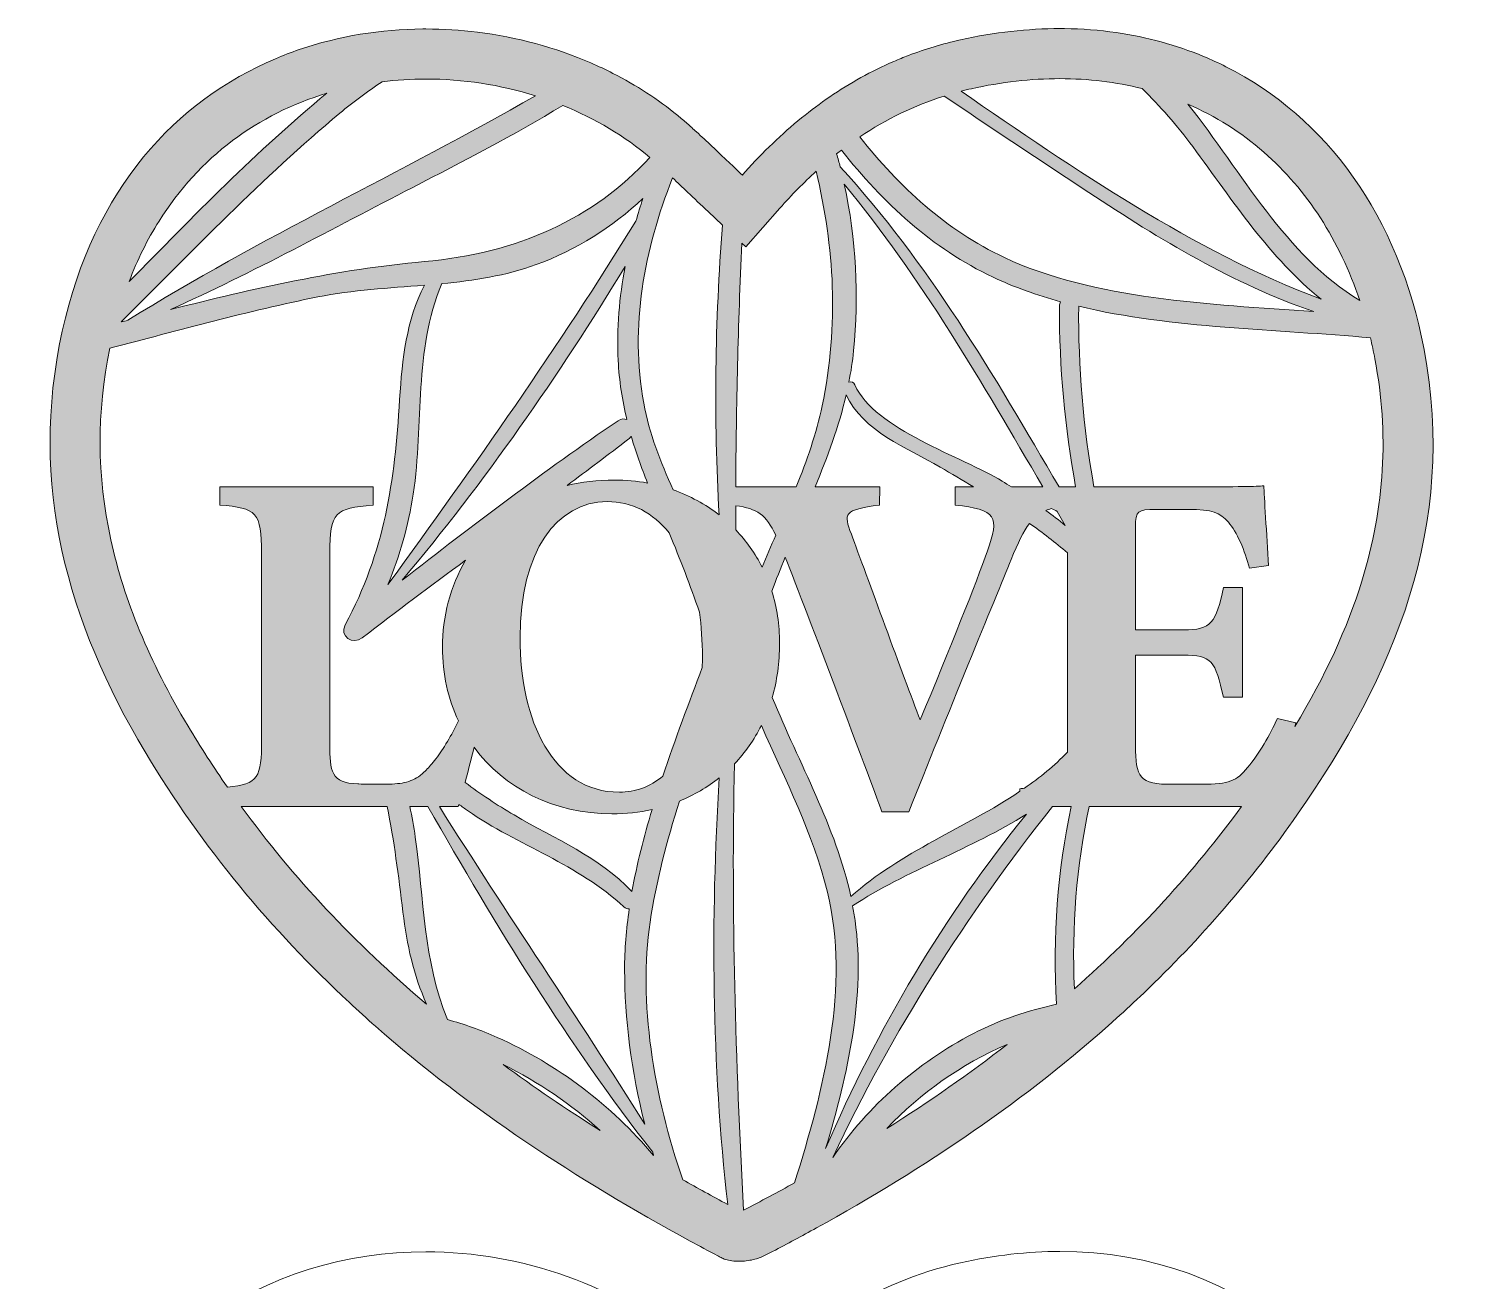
# Model space of a CAD drawing. Extents: x -491 to 5386, y -726 to 879.
# Drawn here: x 435 to 1352, y 46 to 850 of the extents above; entities that cross this region are included whole.
import ezdxf

# ---------------------------------------------------------------- set-up
doc = ezdxf.new("R2010")
doc.units = 0
doc.header["$MEASUREMENT"] = 0
doc.layers.add('Layer 1', color=7, linetype='Continuous', lineweight=0)

# ---------------------------------------------------------------- blocks, each defined once
blk = doc.blocks.new('Block_0')
at = {"layer": 'Layer 1', "true_color": 0xfeb86a, "transparency": 33554687}
h = blk.add_hatch(color=31, dxfattribs=at)
h.dxf.hatch_style = 2
edge = h.paths.add_edge_path()
edge.add_spline(control_points=[(1290.91, 495.06), (1281.65, 465.01), (1267.5, 434.22), (1247.99, 401.74), (1248.19, 402.65), (1248.34, 403.43), (1248.46, 404.06), (1248.46, 404.06), (1236.78, 406.9), (1236.78, 406.9), (1231.73, 396.17), (1225.42, 384.5), (1217.53, 375.34), (1210.59, 366.82), (1205.86, 364.62), (1188.19, 364.62), (1188.19, 364.62), (1165.78, 364.62), (1165.78, 364.62), (1146.22, 364.93), (1145.59, 371.56), (1145.59, 393.33), (1145.59, 393.33), (1145.59, 447.61), (1145.59, 447.61), (1145.59, 447.61), (1176.2, 447.61), (1176.2, 447.61), (1194.5, 447.61), (1197.02, 443.82), (1202.07, 420.47), (1202.07, 420.47), (1214.38, 420.47), (1214.38, 420.47), (1214.38, 420.47), (1214.38, 490.84), (1214.38, 490.84), (1214.38, 490.84), (1202.07, 490.84), (1202.07, 490.84), (1197.34, 468.43), (1194.18, 463.7), (1176.51, 463.7), (1176.51, 463.7), (1145.59, 463.7), (1145.59, 463.7), (1145.59, 463.7), (1145.59, 529.65), (1145.59, 529.65), (1145.59, 540.38), (1146.85, 541.01), (1158.84, 541.01), (1158.84, 541.01), (1179.35, 541.01), (1179.35, 541.01), (1195.44, 541.01), (1199.55, 539.12), (1205.23, 532.8), (1210.59, 527.12), (1215.96, 514.19), (1218.8, 503.46), (1218.8, 503.46), (1231.1, 505.04), (1231.1, 505.04), (1229.84, 524.6), (1228.26, 550.48), (1227.95, 556.16), (1223.53, 555.84), (1212.48, 555.52), (1179.35, 555.52), (1179.35, 555.52), (1118.97, 555.52), (1118.97, 555.52), (1111.99, 593.69), (1108.87, 632.41), (1109.14, 671.47), (1169.32, 657.1), (1236.87, 656.73), (1296.45, 651.18), (1297.5, 646.78), (1298.45, 642.32), (1299.31, 637.79), (1308.43, 589.66), (1305.68, 542.97), (1290.91, 495.06)], knot_values=[0, 0, 0, 0, 1, 1, 1, 2, 2, 2, 3, 3, 3, 4, 4, 4, 5, 5, 5, 6, 6, 6, 7, 7, 7, 8, 8, 8, 9, 9, 9, 10, 10, 10, 11, 11, 11, 12, 12, 12, 13, 13, 13, 14, 14, 14, 15, 15, 15, 16, 16, 16, 17, 17, 17, 18, 18, 18, 19, 19, 19, 20, 20, 20, 21, 21, 21, 22, 22, 22, 23, 23, 23, 24, 24, 24, 25, 25, 25, 26, 26, 26, 27, 27, 27, 28, 28, 28, 28], degree=3, periodic=0)
edge = h.paths.add_edge_path()
edge.add_spline(control_points=[(1106.4, 233.36), (1104.66, 272.91), (1107.65, 312.07), (1115.94, 350.42), (1115.94, 350.42), (1213.74, 350.42), (1213.74, 350.42), (1182.84, 308.23), (1147.44, 269.61), (1106.4, 233.36)], knot_values=[0, 0, 0, 0, 1, 1, 1, 2, 2, 2, 3, 3, 3, 3], degree=3, periodic=0)
edge = h.paths.add_edge_path()
edge.add_spline(control_points=[(985.93, 143.71), (1007.68, 166.39), (1033.56, 184.89), (1063.21, 197.66), (1039.1, 178.98), (1013.44, 161.07), (985.93, 143.71)], knot_values=[0, 0, 0, 0, 1, 1, 1, 2, 2, 2, 2], degree=3, periodic=0)
edge = h.paths.add_edge_path()
edge.add_spline(control_points=[(893.96, 91.27), (888.97, 187.38), (885.93, 282.02), (888.18, 377.74), (895, 384.89), (900.82, 393.14), (905.41, 402.38), (920.77, 367.2), (938.74, 333.06), (947.87, 295.32), (962.51, 234.8), (945.74, 169.4), (926.73, 108.79), (916.07, 102.9), (905.15, 97.07), (893.96, 91.27)], knot_values=[0, 0, 0, 0, 1, 1, 1, 2, 2, 2, 3, 3, 3, 4, 4, 4, 5, 5, 5, 5], degree=3, periodic=0)
edge = h.paths.add_edge_path()
edge.add_spline(control_points=[(854.95, 110.82), (836.32, 164.48), (826.35, 225.64), (833.95, 276.09), (837.88, 302.17), (844.74, 328.12), (852.89, 353.9), (862.17, 357.65), (870.75, 362.65), (878.43, 368.81), (872.74, 277.72), (873.58, 184.84), (883.82, 94.94), (873.98, 100.21), (864.36, 105.5), (854.95, 110.82)], knot_values=[0, 0, 0, 0, 1, 1, 1, 2, 2, 2, 3, 3, 3, 4, 4, 4, 5, 5, 5, 5], degree=3, periodic=0)
edge = h.paths.add_edge_path()
edge.add_spline(control_points=[(739.69, 184.69), (762.47, 173.49), (783.26, 159.21), (801.87, 142.45), (779.93, 156.28), (759.24, 170.33), (739.69, 184.69)], knot_values=[0, 0, 0, 0, 1, 1, 1, 2, 2, 2, 2], degree=3, periodic=0)
edge = h.paths.add_edge_path()
edge.add_spline(control_points=[(571.46, 350.42), (571.46, 350.42), (665.17, 350.42), (665.17, 350.42), (669.67, 328.43), (672.46, 306.05), (675.32, 282.6), (677.87, 261.69), (682.07, 242.09), (690.54, 223.46), (644.09, 262.85), (604.76, 304.74), (571.46, 350.42)], knot_values=[0, 0, 0, 0, 1, 1, 1, 2, 2, 2, 3, 3, 3, 4, 4, 4, 4], degree=3, periodic=0)
edge = h.paths.add_edge_path()
edge.add_spline(control_points=[(487.82, 521.64), (478.81, 562.9), (478.59, 603.15), (487.13, 644.55), (531.43, 655.98), (575.76, 668.49), (620.57, 677.44), (643.06, 681.93), (666.14, 683.08), (689.06, 684.95), (677.57, 662.05), (674.81, 638.21), (673.19, 611.53), (669.99, 558.99), (663.59, 514.11), (638.25, 466.96), (634.28, 459.58), (643.15, 453.9), (649.15, 458.55), (671.04, 475.5), (693.25, 492.03), (715.53, 508.45), (705.69, 491.59), (700.66, 472.16), (700.66, 452.65), (700.66, 435.47), (704.3, 419.47), (710.95, 405.35), (706.59, 396.18), (701.23, 387.14), (696.54, 381.01), (695.33, 379.44), (694.18, 378.06), (693.09, 376.92), (691.09, 374.67), (689.28, 372.74), (687.38, 371.13), (687.03, 370.84), (686.69, 370.56), (686.33, 370.29), (684.89, 369.19), (683.37, 368.25), (681.64, 367.49), (680, 366.75), (678.18, 366.16), (676.07, 365.72), (672.58, 364.97), (668.31, 364.62), (662.8, 364.62), (662.8, 364.62), (661.99, 364.62), (661.99, 364.62), (658.63, 364.62), (646.95, 364.65), (646.39, 364.93), (629.03, 365.25), (628.4, 373.14), (628.4, 390.49), (628.4, 390.49), (628.4, 512.93), (628.4, 512.93), (628.4, 539.43), (631.56, 541.64), (656.17, 543.85), (656.17, 543.85), (656.17, 555.52), (656.17, 555.52), (656.17, 555.52), (557.72, 555.52), (557.72, 555.52), (557.72, 555.52), (557.72, 543.85), (557.72, 543.85), (581.39, 541.96), (584.54, 539.43), (584.54, 512.93), (584.54, 512.93), (584.54, 392.7), (584.54, 392.7), (584.54, 369.16), (582.55, 364.78), (562.66, 362.77), (553.78, 375.53), (545.35, 388.6), (537.35, 401.98), (512.53, 443.49), (496.33, 482.63), (487.82, 521.64)], knot_values=[0, 0, 0, 0, 1, 1, 1, 2, 2, 2, 3, 3, 3, 4, 4, 4, 5, 5, 5, 6, 6, 6, 7, 7, 7, 8, 8, 8, 9, 9, 9, 10, 10, 10, 11, 11, 11, 12, 12, 12, 13, 13, 13, 14, 14, 14, 15, 15, 15, 16, 16, 16, 17, 17, 17, 18, 18, 18, 19, 19, 19, 20, 20, 20, 21, 21, 21, 22, 22, 22, 23, 23, 23, 24, 24, 24, 25, 25, 25, 26, 26, 26, 27, 27, 27, 28, 28, 28, 29, 29, 29, 29], degree=3, periodic=0)
edge = h.paths.add_edge_path()
edge.add_spline(control_points=[(518.73, 726.16), (531.47, 746.51), (547.35, 763.88), (565.91, 777.8), (584, 791.36), (604.41, 801.57), (626.48, 808.2), (581.53, 771.39), (540.54, 728.9), (499.51, 687.34), (504.85, 701.28), (511.27, 714.26), (518.73, 726.16)], knot_values=[0, 0, 0, 0, 1, 1, 1, 2, 2, 2, 3, 3, 3, 4, 4, 4, 4], degree=3, periodic=0)
edge = h.paths.add_edge_path()
edge.add_spline(control_points=[(690.05, 817.31), (713.68, 817.31), (737.8, 813.62), (760.39, 806.6), (673.93, 757.03), (583.66, 715.33), (498.66, 662.48), (497.27, 662.12), (495.88, 661.77), (494.49, 661.42), (540.22, 706.95), (585.28, 754.17), (634.74, 795.34), (643.63, 802.74), (652.69, 809.47), (661.94, 815.61), (671.12, 816.74), (680.51, 817.31), (690.05, 817.31)], knot_values=[0, 0, 0, 0, 1, 1, 1, 2, 2, 2, 3, 3, 3, 4, 4, 4, 5, 5, 5, 6, 6, 6, 6], degree=3, periodic=0)
edge = h.paths.add_edge_path()
edge.add_spline(control_points=[(833.92, 766.93), (797.73, 727.78), (748.85, 705.4), (688.87, 700.09), (633.25, 695.17), (579.73, 682.84), (526.02, 669.38), (578.91, 693.07), (630.31, 721.34), (681.58, 747.76), (713.85, 764.38), (746.54, 781.38), (777.92, 800.35), (798.78, 791.92), (817.94, 780.49), (833.92, 766.93)], knot_values=[0, 0, 0, 0, 1, 1, 1, 2, 2, 2, 3, 3, 3, 4, 4, 4, 5, 5, 5, 5], degree=3, periodic=0)
edge = h.paths.add_edge_path()
edge.add_spline(control_points=[(871.25, 732.24), (871.25, 732.24), (880.53, 723.55), (880.53, 723.55), (875.52, 661.96), (874.9, 599.17), (878.24, 537.59), (869.47, 544.42), (859.53, 549.84), (848.75, 553.63), (840.77, 571.54), (833.5, 589.7), (829.9, 609.22), (820.8, 658.54), (830.15, 707.79), (848.4, 753.84), (851.53, 750.9), (854.76, 747.84), (858.19, 744.58), (862.3, 740.68), (866.55, 736.65), (871.25, 732.24)], knot_values=[0, 0, 0, 0, 1, 1, 1, 2, 2, 2, 3, 3, 3, 4, 4, 4, 5, 5, 5, 6, 6, 6, 7, 7, 7, 7], degree=3, periodic=0)
edge = h.paths.add_edge_path()
edge.add_spline(control_points=[(895.38, 709.66), (895.38, 709.66), (917.28, 734.4), (917.28, 734.4), (924.9, 743.01), (932.68, 750.91), (940.64, 758.12), (952.12, 709.31), (955.46, 659.84), (944.49, 607.65), (940.71, 589.66), (934.67, 572.44), (927.84, 555.52), (927.84, 555.52), (889, 555.52), (889, 555.52), (889.21, 607.81), (890.59, 659.81), (892.85, 712.02), (892.85, 712.02), (895.38, 709.66), (895.38, 709.66)], knot_values=[0, 0, 0, 0, 1, 1, 1, 2, 2, 2, 3, 3, 3, 4, 4, 4, 5, 5, 5, 6, 6, 6, 7, 7, 7, 7], degree=3, periodic=0)
edge = h.paths.add_edge_path()
edge.add_spline(control_points=[(1104.88, 555.52), (1104.88, 555.52), (1096.53, 555.52), (1096.53, 555.52), (1054.64, 627.22), (1012.31, 699.9), (956.03, 760.9), (955.31, 763.7), (954.56, 766.49), (953.77, 769.27), (954.8, 770.08), (955.83, 770.89), (956.86, 771.68), (983.4, 737.92), (1015.19, 708.48), (1054.16, 690.14), (1067.9, 683.67), (1082.45, 678.55), (1097.54, 674.4), (1097.1, 673.59), (1096.8, 672.66), (1096.79, 671.52), (1096.64, 632.09), (1100.26, 593.66), (1107.19, 555.52), (1107.19, 555.52), (1104.88, 555.52), (1104.88, 555.52)], knot_values=[0, 0, 0, 0, 1, 1, 1, 2, 2, 2, 3, 3, 3, 4, 4, 4, 5, 5, 5, 6, 6, 6, 7, 7, 7, 8, 8, 8, 9, 9, 9, 9], degree=3, periodic=0)
edge = h.paths.add_edge_path()
edge.add_spline(control_points=[(959.93, 614.7), (970.18, 591.41), (999.32, 580.39), (1020.23, 568.22), (1027.43, 564.03), (1034.58, 559.82), (1041.66, 555.52), (1041.66, 555.52), (1029.78, 555.52), (1029.78, 555.52), (1029.78, 555.52), (1029.78, 543.85), (1029.78, 543.85), (1056.29, 541.01), (1058.5, 536.28), (1050.61, 514.5), (1043.35, 493.99), (1026.31, 451.08), (1007.38, 405.95), (996.65, 433.72), (972.98, 498.73), (963.2, 525.23), (958.15, 538.48), (958.15, 540.69), (981.19, 543.85), (981.19, 543.85), (981.5, 555.52), (981.5, 555.52), (981.5, 555.52), (939.9, 555.52), (939.9, 555.52), (947.9, 574.84), (955.2, 594.42), (959.93, 614.7)], knot_values=[0, 0, 0, 0, 1, 1, 1, 2, 2, 2, 3, 3, 3, 4, 4, 4, 5, 5, 5, 6, 6, 6, 7, 7, 7, 8, 8, 8, 9, 9, 9, 10, 10, 10, 11, 11, 11, 11], degree=3, periodic=0)
edge = h.paths.add_edge_path()
edge.add_spline(control_points=[(1076.8, 555.52), (1076.8, 555.52), (1065.93, 555.52), (1065.93, 555.52), (1064, 556.75), (1062.06, 557.96), (1060.11, 559.16), (1034.5, 574.85), (977.79, 592.52), (965.53, 620.99), (964.79, 622.71), (963.15, 623.13), (961.61, 622.79), (962.91, 629.41), (964.02, 636.07), (964.67, 642.87), (968.03, 678.01), (966.32, 714.61), (958.66, 749.74), (1008.09, 690.03), (1047.06, 622.56), (1086.07, 555.52), (1086.07, 555.52), (1076.8, 555.52), (1076.8, 555.52)], knot_values=[0, 0, 0, 0, 1, 1, 1, 2, 2, 2, 3, 3, 3, 4, 4, 4, 5, 5, 5, 6, 6, 6, 7, 7, 7, 8, 8, 8, 8], degree=3, periodic=0)
edge = h.paths.add_edge_path()
edge.add_spline(control_points=[(1091.39, 541.58), (1092.86, 541.1), (1094.14, 540.52), (1095.24, 539.8), (1095.24, 539.8), (1100.49, 530.83), (1100.49, 530.83), (1096.43, 534.12), (1092.28, 537.31), (1088.07, 540.41), (1089.12, 540.86), (1090.22, 541.24), (1091.39, 541.58)], knot_values=[0, 0, 0, 0, 1, 1, 1, 2, 2, 2, 3, 3, 3, 4, 4, 4, 4], degree=3, periodic=0)
edge = h.paths.add_edge_path()
edge.add_spline(control_points=[(889, 527.87), (888.98, 533.07), (888.97, 538.25), (888.97, 543.44), (902.9, 541.68), (908.34, 537.56), (914.68, 524.53), (911.71, 517.67), (908.76, 510.81), (905.92, 503.92), (901.44, 512.83), (895.73, 520.86), (889, 527.87)], knot_values=[0, 0, 0, 0, 1, 1, 1, 2, 2, 2, 3, 3, 3, 4, 4, 4, 4], degree=3, periodic=0)
edge = h.paths.add_edge_path()
edge.add_spline(control_points=[(842.12, 369.82), (834.06, 362.99), (824.55, 359.57), (814.26, 359.57), (771.66, 359.57), (750.52, 405.32), (750.52, 458.65), (750.52, 514.5), (774.19, 546.06), (806.37, 546.06), (822.28, 546.06), (835.93, 539.03), (846.27, 525.94), (853.39, 509.03), (859.79, 492.15), (865.65, 475.05), (866.93, 466.2), (867.59, 456.61), (867.59, 446.34), (867.59, 444.07), (867.55, 441.84), (867.48, 439.66), (858.97, 416.83), (850.03, 393.46), (842.12, 369.82)], knot_values=[0, 0, 0, 0, 1, 1, 1, 2, 2, 2, 3, 3, 3, 4, 4, 4, 5, 5, 5, 6, 6, 6, 7, 7, 7, 8, 8, 8, 8], degree=3, periodic=0)
edge = h.paths.add_edge_path()
edge.add_spline(control_points=[(820.25, 586.27), (820.95, 586.8), (821.43, 587.44), (821.86, 588.09), (824.78, 577.92), (828.34, 567.93), (832.38, 558), (825.5, 559.28), (818.39, 559.94), (811.11, 559.94), (800.18, 559.94), (790.02, 558.71), (780.65, 556.43), (793.92, 566.28), (807.14, 576.21), (820.25, 586.27)], knot_values=[0, 0, 0, 0, 1, 1, 1, 2, 2, 2, 3, 3, 3, 4, 4, 4, 5, 5, 5, 5], degree=3, periodic=0)
edge = h.paths.add_edge_path()
edge.add_spline(control_points=[(665.67, 492.8), (673.21, 511.36), (678.88, 530.51), (681.94, 550.89), (688.85, 596.95), (682.16, 642.41), (700.22, 685.99), (720.85, 687.98), (741.28, 691.02), (760.92, 698.24), (786.51, 707.64), (809.81, 722.23), (829.36, 740.61), (827.74, 735.8), (826.25, 730.94), (824.84, 726.07), (775.35, 645.64), (721.19, 569.06), (665.67, 492.8)], knot_values=[0, 0, 0, 0, 1, 1, 1, 2, 2, 2, 3, 3, 3, 4, 4, 4, 5, 5, 5, 6, 6, 6, 6], degree=3, periodic=0)
edge = h.paths.add_edge_path()
edge.add_spline(control_points=[(817.95, 697.05), (814.24, 677.29), (812.52, 657.16), (813.51, 636.75), (814.15, 623.66), (816.13, 611.04), (819.09, 598.68), (817.45, 599.4), (815.5, 599.4), (813.4, 597.98), (765.89, 565.83), (720.25, 530.76), (674.78, 495.67), (727.94, 558.58), (775.14, 626.68), (817.95, 697.05)], knot_values=[0, 0, 0, 0, 1, 1, 1, 2, 2, 2, 3, 3, 3, 4, 4, 4, 5, 5, 5, 5], degree=3, periodic=0)
edge = h.paths.add_edge_path()
edge.add_spline(control_points=[(822.37, 295.76), (800.97, 318.29), (773.26, 329.36), (746.65, 344.93), (735.68, 351.35), (725.21, 358.34), (715.22, 365.87), (717.11, 372.83), (719.21, 380.95), (721.03, 388.4), (740.28, 362.14), (771.8, 345.68), (809.53, 345.68), (818.41, 345.68), (827.04, 346.62), (835.28, 348.44), (829.99, 330.94), (825.49, 313.34), (822.37, 295.76)], knot_values=[0, 0, 0, 0, 1, 1, 1, 2, 2, 2, 3, 3, 3, 4, 4, 4, 5, 5, 5, 6, 6, 6, 6], degree=3, periodic=0)
edge = h.paths.add_edge_path()
edge.add_spline(control_points=[(698.69, 350.42), (698.69, 350.42), (710.76, 350.42), (710.76, 350.42), (710.89, 350.81), (711.04, 351.26), (711.19, 351.76), (713.06, 350.38), (714.95, 349.04), (716.86, 347.71), (749.38, 325.16), (787.93, 313.29), (817.08, 286.04), (818.2, 285), (819.41, 284.61), (820.58, 284.59), (818.71, 271.57), (817.59, 258.56), (817.61, 245.63), (817.65, 215.04), (821.89, 180.18), (830.57, 146.52), (787.53, 215.05), (741.73, 281.84), (698.69, 350.42)], knot_values=[0, 0, 0, 0, 1, 1, 1, 2, 2, 2, 3, 3, 3, 4, 4, 4, 5, 5, 5, 6, 6, 6, 7, 7, 7, 8, 8, 8, 8], degree=3, periodic=0)
edge = h.paths.add_edge_path()
edge.add_spline(control_points=[(735.88, 202.18), (725.32, 206.92), (714.64, 210.61), (703.86, 213.63), (688.4, 251.5), (688.78, 290.8), (683.23, 330.79), (682.3, 337.42), (681.14, 343.96), (679.75, 350.42), (679.75, 350.42), (691.35, 350.42), (691.35, 350.42), (735.05, 273.94), (781.38, 197.58), (835.65, 128.55), (835.87, 127.86), (836.05, 127.15), (836.27, 126.46), (809.07, 158.62), (774.85, 184.68), (735.88, 202.18)], knot_values=[0, 0, 0, 0, 1, 1, 1, 2, 2, 2, 3, 3, 3, 4, 4, 4, 5, 5, 5, 6, 6, 6, 7, 7, 7, 7], degree=3, periodic=0)
edge = h.paths.add_edge_path()
edge.add_spline(control_points=[(1102.04, 392.7), (1102.04, 389.98), (1102.02, 387.52), (1101.95, 385.3), (1093.56, 376.51), (1084.21, 368.93), (1074.29, 362.07), (1073.37, 361.97), (1072.41, 361.88), (1071.43, 361.78), (1071.43, 361.78), (1071.43, 360.12), (1071.43, 360.12), (1036.43, 336.61), (994.96, 321.23), (962.85, 292.59), (953.18, 337.52), (929.68, 377.88), (912.39, 420.4), (915.47, 431.06), (917.13, 442.69), (917.13, 455.18), (917.13, 467.09), (915.38, 478.28), (912.14, 488.58), (914.83, 495.91), (917.73, 503.19), (920.75, 510.47), (935.03, 474.2), (974.16, 370.92), (982.76, 346.94), (982.76, 346.94), (1000.12, 346.94), (1000.12, 346.94), (1023.47, 406.27), (1055.97, 484.53), (1065.75, 508.82), (1070.13, 519.77), (1073.75, 527.1), (1077.6, 532.1), (1085.99, 526.13), (1094.16, 519.87), (1102.04, 513.18), (1102.04, 513.18), (1102.04, 392.7), (1102.04, 392.7)], knot_values=[0, 0, 0, 0, 1, 1, 1, 2, 2, 2, 3, 3, 3, 4, 4, 4, 5, 5, 5, 6, 6, 6, 7, 7, 7, 8, 8, 8, 9, 9, 9, 10, 10, 10, 11, 11, 11, 12, 12, 12, 13, 13, 13, 14, 14, 14, 15, 15, 15, 15], degree=3, periodic=0)
edge = h.paths.add_edge_path()
edge.add_spline(control_points=[(965.61, 277.29), (965.18, 280.42), (964.59, 283.5), (964.02, 286.58), (998.33, 309.25), (1040.55, 323.31), (1075.68, 345.51), (1022.81, 280.6), (979.71, 207.56), (946.67, 130.84), (961.15, 178.96), (972.25, 228.87), (965.61, 277.29)], knot_values=[0, 0, 0, 0, 1, 1, 1, 2, 2, 2, 3, 3, 3, 4, 4, 4, 4], degree=3, periodic=0)
edge = h.paths.add_edge_path()
edge.add_spline(control_points=[(1095, 223.47), (1094.98, 223.45), (1094.96, 223.43), (1094.94, 223.42), (1076.93, 219.53), (1059.11, 213.8), (1041.6, 204.67), (1005.28, 185.72), (974.1, 158.37), (951.25, 125.15), (989.64, 206.5), (1036.82, 280.29), (1092.31, 350.42), (1092.31, 350.42), (1104.35, 350.42), (1104.35, 350.42), (1095.63, 308.87), (1092.31, 266.96), (1095, 223.47)], knot_values=[0, 0, 0, 0, 1, 1, 1, 2, 2, 2, 3, 3, 3, 4, 4, 4, 5, 5, 5, 6, 6, 6, 6], degree=3, periodic=0)
edge = h.paths.add_edge_path()
edge.add_spline(control_points=[(1022.79, 806.4), (1053.59, 785.5), (1084.64, 764.96), (1115.67, 744.47), (1161.34, 714.32), (1208.32, 685.73), (1260.1, 668.09), (1192.69, 672.7), (1119.11, 675.89), (1061.5, 702.7), (1023.9, 720.21), (994.09, 748.24), (968.6, 780.12), (985.76, 791.68), (1003.77, 800.41), (1022.79, 806.4)], knot_values=[0, 0, 0, 0, 1, 1, 1, 2, 2, 2, 3, 3, 3, 4, 4, 4, 5, 5, 5, 5], degree=3, periodic=0)
edge = h.paths.add_edge_path()
edge.add_spline(control_points=[(1040.26, 811.09), (1059.56, 815.38), (1078.66, 817.56), (1097.03, 817.56), (1115.39, 817.56), (1133.07, 815.4), (1149.84, 811.15), (1161.41, 799.93), (1172.26, 787.51), (1182.36, 773.92), (1208.5, 738.72), (1231.88, 702.31), (1264.87, 675.92), (1181.74, 707.35), (1107.52, 758.91), (1033.6, 809.49), (1035.81, 810.06), (1038.03, 810.59), (1040.26, 811.09)], knot_values=[0, 0, 0, 0, 1, 1, 1, 2, 2, 2, 3, 3, 3, 4, 4, 4, 5, 5, 5, 6, 6, 6, 6], degree=3, periodic=0)
edge = h.paths.add_edge_path()
edge.add_spline(control_points=[(1228.07, 770.37), (1255.71, 746.21), (1276.63, 713.72), (1289.61, 675.11), (1241.67, 704.32), (1214.53, 756.82), (1179.33, 801.14), (1197.06, 793.46), (1213.42, 783.16), (1228.07, 770.37)], knot_values=[0, 0, 0, 0, 1, 1, 1, 2, 2, 2, 3, 3, 3, 3], degree=3, periodic=0)
edge = h.paths.add_edge_path()
edge.add_spline(control_points=[(1330.88, 643.77), (1314.67, 729.33), (1268.18, 792.75), (1203.66, 825.24), (1198.97, 827.6), (1194.19, 829.8), (1189.32, 831.83), (1171.74, 839.16), (1152.99, 844.32), (1133.28, 847.15), (1122.46, 848.7), (1111.35, 849.56), (1099.98, 849.69), (1099, 849.69), (1098.02, 849.7), (1097.03, 849.7), (1076.51, 849.7), (1055.2, 847.34), (1033.28, 842.47), (1021.73, 839.9), (1010.59, 836.54), (999.86, 832.43), (996.68, 831.22), (993.53, 829.93), (990.42, 828.58), (976.02, 822.36), (962.36, 814.75), (949.37, 805.89), (943.19, 801.68), (937.15, 797.18), (931.27, 792.4), (918.55, 782.09), (906.5, 770.5), (895.05, 757.76), (894.44, 757.08), (893.83, 756.4), (893.22, 755.71), (890.15, 758.58), (887.25, 761.32), (884.47, 763.94), (876.95, 771.08), (870.31, 777.44), (863.73, 783.45), (861.76, 785.24), (859.79, 787.01), (857.81, 788.76), (855.82, 790.52), (853.79, 792.24), (851.73, 793.92), (839.05, 804.31), (825.07, 813.35), (810.16, 820.95), (805.51, 823.33), (800.77, 825.56), (795.95, 827.64), (773.08, 837.56), (748.41, 844.25), (723.15, 847.39), (712.2, 848.76), (701.13, 849.45), (690.05, 849.45), (689.4, 849.45), (688.74, 849.45), (688.09, 849.44), (661.25, 849.24), (634.35, 844.96), (608.77, 836.21), (603.61, 834.45), (598.5, 832.5), (593.46, 830.37), (529.96, 803.51), (476.8, 747.31), (456.6, 655.46), (434.97, 557.08), (460.02, 468.7), (509.77, 385.49), (546.52, 324.01), (590.9, 271.04), (640.95, 224.51), (646.48, 219.35), (652.08, 214.29), (657.75, 209.31), (718.49, 155.82), (786.9, 111.02), (859.74, 71.42), (865.59, 68.23), (871.47, 65.08), (877.38, 61.97), (878.09, 61.59), (878.81, 61.21), (879.53, 60.83), (880.4, 60.37), (881.36, 59.99), (882.38, 59.67), (884.98, 58.85), (887.99, 58.47), (891.1, 58.47), (894.16, 58.47), (897.32, 58.84), (900.26, 59.53), (902.9, 60.14), (905.38, 61), (907.45, 62.07), (909.18, 62.96), (910.91, 63.86), (912.63, 64.76), (922.08, 69.69), (931.46, 74.71), (940.76, 79.84), (1010.33, 118.17), (1075.41, 162.12), (1133.44, 214.44), (1139.34, 219.74), (1145.16, 225.14), (1150.9, 230.63), (1187.01, 265.12), (1220.14, 303.12), (1249.63, 345.35), (1311.85, 434.46), (1352.3, 530.75), (1330.88, 643.77)], knot_values=[0, 0, 0, 0, 1, 1, 1, 2, 2, 2, 3, 3, 3, 4, 4, 4, 5, 5, 5, 6, 6, 6, 7, 7, 7, 8, 8, 8, 9, 9, 9, 10, 10, 10, 11, 11, 11, 12, 12, 12, 13, 13, 13, 14, 14, 14, 15, 15, 15, 16, 16, 16, 17, 17, 17, 18, 18, 18, 19, 19, 19, 20, 20, 20, 21, 21, 21, 22, 22, 22, 23, 23, 23, 24, 24, 24, 25, 25, 25, 26, 26, 26, 27, 27, 27, 28, 28, 28, 29, 29, 29, 30, 30, 30, 31, 31, 31, 32, 32, 32, 33, 33, 33, 34, 34, 34, 35, 35, 35, 36, 36, 36, 37, 37, 37, 38, 38, 38, 39, 39, 39, 40, 40, 40, 40], degree=3, periodic=0)
at = {"layer": 'Layer 1'}
for points, knots in [([(1330.88, 643.77), (1314.67, 729.33), (1268.18, 792.75), (1203.66, 825.24), (1198.97, 827.6), (1194.19, 829.8), (1189.32, 831.83), (1171.74, 839.16), (1152.99, 844.32), (1133.28, 847.15), (1122.46, 848.7), (1111.35, 849.56), (1099.98, 849.69), (1099, 849.69), (1098.02, 849.7), (1097.03, 849.7), (1076.51, 849.7), (1055.2, 847.34), (1033.28, 842.47), (1021.73, 839.9), (1010.59, 836.54), (999.86, 832.43), (996.68, 831.22), (993.53, 829.93), (990.42, 828.58), (976.02, 822.36), (962.36, 814.75), (949.37, 805.89), (943.19, 801.68), (937.15, 797.18), (931.27, 792.4), (918.55, 782.09), (906.5, 770.5), (895.05, 757.76), (894.44, 757.08), (893.83, 756.4), (893.22, 755.71), (890.15, 758.58), (887.25, 761.32), (884.47, 763.94), (876.95, 771.08), (870.31, 777.44), (863.73, 783.45), (861.76, 785.24), (859.79, 787.01), (857.81, 788.76), (855.82, 790.52), (853.79, 792.24), (851.73, 793.92), (839.05, 804.31), (825.07, 813.35), (810.16, 820.95), (805.51, 823.33), (800.77, 825.56), (795.95, 827.64), (773.08, 837.56), (748.41, 844.25), (723.15, 847.39), (712.2, 848.76), (701.13, 849.45), (690.05, 849.45), (689.4, 849.45), (688.74, 849.45), (688.09, 849.44), (661.25, 849.24), (634.35, 844.96), (608.77, 836.21), (603.61, 834.45), (598.5, 832.5), (593.46, 830.37), (529.96, 803.51), (476.8, 747.31), (456.6, 655.46), (434.97, 557.08), (460.02, 468.7), (509.77, 385.49), (546.52, 324.01), (590.9, 271.04), (640.95, 224.51), (646.48, 219.35), (652.08, 214.29), (657.75, 209.31), (718.49, 155.82), (786.9, 111.02), (859.74, 71.42), (865.59, 68.23), (871.47, 65.08), (877.38, 61.97), (878.09, 61.59), (878.81, 61.21), (879.53, 60.83), (880.4, 60.37), (881.36, 59.99), (882.38, 59.67), (884.98, 58.85), (887.99, 58.47), (891.1, 58.47), (894.16, 58.47), (897.32, 58.84), (900.26, 59.53), (902.9, 60.14), (905.38, 61), (907.45, 62.07), (909.18, 62.96), (910.91, 63.86), (912.63, 64.76), (922.08, 69.69), (931.46, 74.71), (940.76, 79.84), (1010.33, 118.17), (1075.41, 162.12), (1133.44, 214.44), (1139.34, 219.74), (1145.16, 225.14), (1150.9, 230.63), (1187.01, 265.12), (1220.14, 303.12), (1249.63, 345.35), (1311.85, 434.46), (1352.3, 530.75), (1330.88, 643.77)], [0, 0, 0, 0, 1, 1, 1, 2, 2, 2, 3, 3, 3, 4, 4, 4, 5, 5, 5, 6, 6, 6, 7, 7, 7, 8, 8, 8, 9, 9, 9, 10, 10, 10, 11, 11, 11, 12, 12, 12, 13, 13, 13, 14, 14, 14, 15, 15, 15, 16, 16, 16, 17, 17, 17, 18, 18, 18, 19, 19, 19, 20, 20, 20, 21, 21, 21, 22, 22, 22, 23, 23, 23, 24, 24, 24, 25, 25, 25, 26, 26, 26, 27, 27, 27, 28, 28, 28, 29, 29, 29, 30, 30, 30, 31, 31, 31, 32, 32, 32, 33, 33, 33, 34, 34, 34, 35, 35, 35, 36, 36, 36, 37, 37, 37, 38, 38, 38, 39, 39, 39, 40, 40, 40, 40]), ([(690.05, 817.31), (713.68, 817.31), (737.8, 813.62), (760.39, 806.6), (673.93, 757.03), (583.66, 715.33), (498.66, 662.48), (497.27, 662.12), (495.88, 661.77), (494.49, 661.42), (540.22, 706.95), (585.28, 754.17), (634.74, 795.34), (643.63, 802.74), (652.69, 809.47), (661.94, 815.61), (671.12, 816.74), (680.51, 817.31), (690.05, 817.31)], [0, 0, 0, 0, 1, 1, 1, 2, 2, 2, 3, 3, 3, 4, 4, 4, 5, 5, 5, 6, 6, 6, 6]), ([(1040.26, 811.09), (1059.56, 815.38), (1078.66, 817.56), (1097.03, 817.56), (1115.39, 817.56), (1133.07, 815.4), (1149.84, 811.15), (1161.41, 799.93), (1172.26, 787.51), (1182.36, 773.92), (1208.5, 738.72), (1231.88, 702.31), (1264.87, 675.92), (1181.74, 707.35), (1107.52, 758.91), (1033.6, 809.49), (1035.81, 810.06), (1038.03, 810.59), (1040.26, 811.09)], [0, 0, 0, 0, 1, 1, 1, 2, 2, 2, 3, 3, 3, 4, 4, 4, 5, 5, 5, 6, 6, 6, 6]), ([(518.73, 726.16), (531.47, 746.51), (547.35, 763.88), (565.91, 777.8), (584, 791.36), (604.41, 801.57), (626.48, 808.2), (581.53, 771.39), (540.54, 728.9), (499.51, 687.34), (504.85, 701.28), (511.27, 714.26), (518.73, 726.16)], [0, 0, 0, 0, 1, 1, 1, 2, 2, 2, 3, 3, 3, 4, 4, 4, 4]), ([(833.92, 766.93), (797.73, 727.78), (748.85, 705.4), (688.87, 700.09), (633.25, 695.17), (579.73, 682.84), (526.02, 669.38), (578.91, 693.07), (630.31, 721.34), (681.58, 747.76), (713.85, 764.38), (746.54, 781.38), (777.92, 800.35), (798.78, 791.92), (817.94, 780.49), (833.92, 766.93)], [0, 0, 0, 0, 1, 1, 1, 2, 2, 2, 3, 3, 3, 4, 4, 4, 5, 5, 5, 5]), ([(1022.79, 806.4), (1053.59, 785.5), (1084.64, 764.96), (1115.67, 744.47), (1161.34, 714.32), (1208.32, 685.73), (1260.1, 668.09), (1192.69, 672.7), (1119.11, 675.89), (1061.5, 702.7), (1023.9, 720.21), (994.09, 748.24), (968.6, 780.12), (985.76, 791.68), (1003.77, 800.41), (1022.79, 806.4)], [0, 0, 0, 0, 1, 1, 1, 2, 2, 2, 3, 3, 3, 4, 4, 4, 5, 5, 5, 5]), ([(1228.07, 770.37), (1255.71, 746.21), (1276.63, 713.72), (1289.61, 675.11), (1241.67, 704.32), (1214.53, 756.82), (1179.33, 801.14), (1197.06, 793.46), (1213.42, 783.16), (1228.07, 770.37)], [0, 0, 0, 0, 1, 1, 1, 2, 2, 2, 3, 3, 3, 3]), ([(1104.88, 555.52), (1104.88, 555.52), (1096.53, 555.52), (1096.53, 555.52), (1054.64, 627.22), (1012.31, 699.9), (956.03, 760.9), (955.31, 763.7), (954.56, 766.49), (953.77, 769.27), (954.8, 770.08), (955.83, 770.89), (956.86, 771.68), (983.4, 737.92), (1015.19, 708.48), (1054.16, 690.14), (1067.9, 683.67), (1082.45, 678.55), (1097.54, 674.4), (1097.1, 673.59), (1096.8, 672.66), (1096.79, 671.52), (1096.64, 632.09), (1100.26, 593.66), (1107.19, 555.52), (1107.19, 555.52), (1104.88, 555.52), (1104.88, 555.52)], [0, 0, 0, 0, 1, 1, 1, 2, 2, 2, 3, 3, 3, 4, 4, 4, 5, 5, 5, 6, 6, 6, 7, 7, 7, 8, 8, 8, 9, 9, 9, 9]), ([(871.25, 732.24), (871.25, 732.24), (880.53, 723.55), (880.53, 723.55), (875.52, 661.96), (874.9, 599.17), (878.24, 537.59), (869.47, 544.42), (859.53, 549.84), (848.75, 553.63), (840.77, 571.54), (833.5, 589.7), (829.9, 609.22), (820.8, 658.54), (830.15, 707.79), (848.4, 753.84), (851.53, 750.9), (854.76, 747.84), (858.19, 744.58), (862.3, 740.68), (866.55, 736.65), (871.25, 732.24)], [0, 0, 0, 0, 1, 1, 1, 2, 2, 2, 3, 3, 3, 4, 4, 4, 5, 5, 5, 6, 6, 6, 7, 7, 7, 7]), ([(895.38, 709.66), (895.38, 709.66), (917.28, 734.4), (917.28, 734.4), (924.9, 743.01), (932.68, 750.91), (940.64, 758.12), (952.12, 709.31), (955.46, 659.84), (944.49, 607.65), (940.71, 589.66), (934.67, 572.44), (927.84, 555.52), (927.84, 555.52), (889, 555.52), (889, 555.52), (889.21, 607.81), (890.59, 659.81), (892.85, 712.02), (892.85, 712.02), (895.38, 709.66), (895.38, 709.66)], [0, 0, 0, 0, 1, 1, 1, 2, 2, 2, 3, 3, 3, 4, 4, 4, 5, 5, 5, 6, 6, 6, 7, 7, 7, 7]), ([(1076.8, 555.52), (1076.8, 555.52), (1065.93, 555.52), (1065.93, 555.52), (1064, 556.75), (1062.06, 557.96), (1060.11, 559.16), (1034.5, 574.85), (977.79, 592.52), (965.53, 620.99), (964.79, 622.71), (963.15, 623.13), (961.61, 622.79), (962.91, 629.41), (964.02, 636.07), (964.67, 642.87), (968.03, 678.01), (966.32, 714.61), (958.66, 749.74), (1008.09, 690.03), (1047.06, 622.56), (1086.07, 555.52), (1086.07, 555.52), (1076.8, 555.52), (1076.8, 555.52)], [0, 0, 0, 0, 1, 1, 1, 2, 2, 2, 3, 3, 3, 4, 4, 4, 5, 5, 5, 6, 6, 6, 7, 7, 7, 8, 8, 8, 8]), ([(665.67, 492.8), (673.21, 511.36), (678.88, 530.51), (681.94, 550.89), (688.85, 596.95), (682.16, 642.41), (700.22, 685.99), (720.85, 687.98), (741.28, 691.02), (760.92, 698.24), (786.51, 707.64), (809.81, 722.23), (829.36, 740.61), (827.74, 735.8), (826.25, 730.94), (824.84, 726.07), (775.35, 645.64), (721.19, 569.06), (665.67, 492.8)], [0, 0, 0, 0, 1, 1, 1, 2, 2, 2, 3, 3, 3, 4, 4, 4, 5, 5, 5, 6, 6, 6, 6]), ([(817.95, 697.05), (814.24, 677.29), (812.52, 657.16), (813.51, 636.75), (814.15, 623.66), (816.13, 611.04), (819.09, 598.68), (817.45, 599.4), (815.5, 599.4), (813.4, 597.98), (765.89, 565.83), (720.25, 530.76), (674.78, 495.67), (727.94, 558.58), (775.14, 626.68), (817.95, 697.05)], [0, 0, 0, 0, 1, 1, 1, 2, 2, 2, 3, 3, 3, 4, 4, 4, 5, 5, 5, 5]), ([(487.82, 521.64), (478.81, 562.9), (478.59, 603.15), (487.13, 644.55), (531.43, 655.98), (575.76, 668.49), (620.57, 677.44), (643.06, 681.93), (666.14, 683.08), (689.06, 684.95), (677.57, 662.05), (674.81, 638.21), (673.19, 611.53), (669.99, 558.99), (663.59, 514.11), (638.25, 466.96), (634.28, 459.58), (643.15, 453.9), (649.15, 458.55), (671.04, 475.5), (693.25, 492.03), (715.53, 508.45), (705.69, 491.59), (700.66, 472.16), (700.66, 452.65), (700.66, 435.47), (704.3, 419.47), (710.95, 405.35), (706.59, 396.18), (701.23, 387.14), (696.54, 381.01), (695.33, 379.44), (694.18, 378.06), (693.09, 376.92), (691.09, 374.67), (689.28, 372.74), (687.38, 371.13), (687.03, 370.84), (686.69, 370.56), (686.33, 370.29), (684.89, 369.19), (683.37, 368.25), (681.64, 367.49), (680, 366.75), (678.18, 366.16), (676.07, 365.72), (672.58, 364.97), (668.31, 364.62), (662.8, 364.62), (662.8, 364.62), (661.99, 364.62), (661.99, 364.62), (658.63, 364.62), (646.95, 364.65), (646.39, 364.93), (629.03, 365.25), (628.4, 373.14), (628.4, 390.49), (628.4, 390.49), (628.4, 512.93), (628.4, 512.93), (628.4, 539.43), (631.56, 541.64), (656.17, 543.85), (656.17, 543.85), (656.17, 555.52), (656.17, 555.52), (656.17, 555.52), (557.72, 555.52), (557.72, 555.52), (557.72, 555.52), (557.72, 543.85), (557.72, 543.85), (581.39, 541.96), (584.54, 539.43), (584.54, 512.93), (584.54, 512.93), (584.54, 392.7), (584.54, 392.7), (584.54, 369.16), (582.55, 364.78), (562.66, 362.77), (553.78, 375.53), (545.35, 388.6), (537.35, 401.98), (512.53, 443.49), (496.33, 482.63), (487.82, 521.64)], [0, 0, 0, 0, 1, 1, 1, 2, 2, 2, 3, 3, 3, 4, 4, 4, 5, 5, 5, 6, 6, 6, 7, 7, 7, 8, 8, 8, 9, 9, 9, 10, 10, 10, 11, 11, 11, 12, 12, 12, 13, 13, 13, 14, 14, 14, 15, 15, 15, 16, 16, 16, 17, 17, 17, 18, 18, 18, 19, 19, 19, 20, 20, 20, 21, 21, 21, 22, 22, 22, 23, 23, 23, 24, 24, 24, 25, 25, 25, 26, 26, 26, 27, 27, 27, 28, 28, 28, 29, 29, 29, 29]), ([(1290.91, 495.06), (1281.65, 465.01), (1267.5, 434.22), (1247.99, 401.74), (1248.19, 402.65), (1248.34, 403.43), (1248.46, 404.06), (1248.46, 404.06), (1236.78, 406.9), (1236.78, 406.9), (1231.73, 396.17), (1225.42, 384.5), (1217.53, 375.34), (1210.59, 366.82), (1205.86, 364.62), (1188.19, 364.62), (1188.19, 364.62), (1165.78, 364.62), (1165.78, 364.62), (1146.22, 364.93), (1145.59, 371.56), (1145.59, 393.33), (1145.59, 393.33), (1145.59, 447.61), (1145.59, 447.61), (1145.59, 447.61), (1176.2, 447.61), (1176.2, 447.61), (1194.5, 447.61), (1197.02, 443.82), (1202.07, 420.47), (1202.07, 420.47), (1214.38, 420.47), (1214.38, 420.47), (1214.38, 420.47), (1214.38, 490.84), (1214.38, 490.84), (1214.38, 490.84), (1202.07, 490.84), (1202.07, 490.84), (1197.34, 468.43), (1194.18, 463.7), (1176.51, 463.7), (1176.51, 463.7), (1145.59, 463.7), (1145.59, 463.7), (1145.59, 463.7), (1145.59, 529.65), (1145.59, 529.65), (1145.59, 540.38), (1146.85, 541.01), (1158.84, 541.01), (1158.84, 541.01), (1179.35, 541.01), (1179.35, 541.01), (1195.44, 541.01), (1199.55, 539.12), (1205.23, 532.8), (1210.59, 527.12), (1215.96, 514.19), (1218.8, 503.46), (1218.8, 503.46), (1231.1, 505.04), (1231.1, 505.04), (1229.84, 524.6), (1228.26, 550.48), (1227.95, 556.16), (1223.53, 555.84), (1212.48, 555.52), (1179.35, 555.52), (1179.35, 555.52), (1118.97, 555.52), (1118.97, 555.52), (1111.99, 593.69), (1108.87, 632.41), (1109.14, 671.47), (1169.32, 657.1), (1236.87, 656.73), (1296.45, 651.18), (1297.5, 646.78), (1298.45, 642.32), (1299.31, 637.79), (1308.43, 589.66), (1305.68, 542.97), (1290.91, 495.06)], [0, 0, 0, 0, 1, 1, 1, 2, 2, 2, 3, 3, 3, 4, 4, 4, 5, 5, 5, 6, 6, 6, 7, 7, 7, 8, 8, 8, 9, 9, 9, 10, 10, 10, 11, 11, 11, 12, 12, 12, 13, 13, 13, 14, 14, 14, 15, 15, 15, 16, 16, 16, 17, 17, 17, 18, 18, 18, 19, 19, 19, 20, 20, 20, 21, 21, 21, 22, 22, 22, 23, 23, 23, 24, 24, 24, 25, 25, 25, 26, 26, 26, 27, 27, 27, 28, 28, 28, 28]), ([(959.93, 614.7), (970.18, 591.41), (999.32, 580.39), (1020.23, 568.22), (1027.43, 564.03), (1034.58, 559.82), (1041.66, 555.52), (1041.66, 555.52), (1029.78, 555.52), (1029.78, 555.52), (1029.78, 555.52), (1029.78, 543.85), (1029.78, 543.85), (1056.29, 541.01), (1058.5, 536.28), (1050.61, 514.5), (1043.35, 493.99), (1026.31, 451.08), (1007.38, 405.95), (996.65, 433.72), (972.98, 498.73), (963.2, 525.23), (958.15, 538.48), (958.15, 540.69), (981.19, 543.85), (981.19, 543.85), (981.5, 555.52), (981.5, 555.52), (981.5, 555.52), (939.9, 555.52), (939.9, 555.52), (947.9, 574.84), (955.2, 594.42), (959.93, 614.7)], [0, 0, 0, 0, 1, 1, 1, 2, 2, 2, 3, 3, 3, 4, 4, 4, 5, 5, 5, 6, 6, 6, 7, 7, 7, 8, 8, 8, 9, 9, 9, 10, 10, 10, 11, 11, 11, 11]), ([(820.25, 586.27), (820.95, 586.8), (821.43, 587.44), (821.86, 588.09), (824.78, 577.92), (828.34, 567.93), (832.38, 558), (825.5, 559.28), (818.39, 559.94), (811.11, 559.94), (800.18, 559.94), (790.02, 558.71), (780.65, 556.43), (793.92, 566.28), (807.14, 576.21), (820.25, 586.27)], [0, 0, 0, 0, 1, 1, 1, 2, 2, 2, 3, 3, 3, 4, 4, 4, 5, 5, 5, 5]), ([(842.12, 369.82), (834.06, 362.99), (824.55, 359.57), (814.26, 359.57), (771.66, 359.57), (750.52, 405.32), (750.52, 458.65), (750.52, 514.5), (774.19, 546.06), (806.37, 546.06), (822.28, 546.06), (835.93, 539.03), (846.27, 525.94), (853.39, 509.03), (859.79, 492.15), (865.65, 475.05), (866.93, 466.2), (867.59, 456.61), (867.59, 446.34), (867.59, 444.07), (867.55, 441.84), (867.48, 439.66), (858.97, 416.83), (850.03, 393.46), (842.12, 369.82)], [0, 0, 0, 0, 1, 1, 1, 2, 2, 2, 3, 3, 3, 4, 4, 4, 5, 5, 5, 6, 6, 6, 7, 7, 7, 8, 8, 8, 8]), ([(889, 527.87), (888.98, 533.07), (888.97, 538.25), (888.97, 543.44), (902.9, 541.68), (908.34, 537.56), (914.68, 524.53), (911.71, 517.67), (908.76, 510.81), (905.92, 503.92), (901.44, 512.83), (895.73, 520.86), (889, 527.87)], [0, 0, 0, 0, 1, 1, 1, 2, 2, 2, 3, 3, 3, 4, 4, 4, 4]), ([(1091.39, 541.58), (1092.86, 541.1), (1094.14, 540.52), (1095.24, 539.8), (1095.24, 539.8), (1100.49, 530.83), (1100.49, 530.83), (1096.43, 534.12), (1092.28, 537.31), (1088.07, 540.41), (1089.12, 540.86), (1090.22, 541.24), (1091.39, 541.58)], [0, 0, 0, 0, 1, 1, 1, 2, 2, 2, 3, 3, 3, 4, 4, 4, 4]), ([(1102.04, 392.7), (1102.04, 389.98), (1102.02, 387.52), (1101.95, 385.3), (1093.56, 376.51), (1084.21, 368.93), (1074.29, 362.07), (1073.37, 361.97), (1072.41, 361.88), (1071.43, 361.78), (1071.43, 361.78), (1071.43, 360.12), (1071.43, 360.12), (1036.43, 336.61), (994.96, 321.23), (962.85, 292.59), (953.18, 337.52), (929.68, 377.88), (912.39, 420.4), (915.47, 431.06), (917.13, 442.69), (917.13, 455.18), (917.13, 467.09), (915.38, 478.28), (912.14, 488.58), (914.83, 495.91), (917.73, 503.19), (920.75, 510.47), (935.03, 474.2), (974.16, 370.92), (982.76, 346.94), (982.76, 346.94), (1000.12, 346.94), (1000.12, 346.94), (1023.47, 406.27), (1055.97, 484.53), (1065.75, 508.82), (1070.13, 519.77), (1073.75, 527.1), (1077.6, 532.1), (1085.99, 526.13), (1094.16, 519.87), (1102.04, 513.18), (1102.04, 513.18), (1102.04, 392.7), (1102.04, 392.7)], [0, 0, 0, 0, 1, 1, 1, 2, 2, 2, 3, 3, 3, 4, 4, 4, 5, 5, 5, 6, 6, 6, 7, 7, 7, 8, 8, 8, 9, 9, 9, 10, 10, 10, 11, 11, 11, 12, 12, 12, 13, 13, 13, 14, 14, 14, 15, 15, 15, 15]), ([(893.96, 91.27), (888.97, 187.38), (885.93, 282.02), (888.18, 377.74), (895, 384.89), (900.82, 393.14), (905.41, 402.38), (920.77, 367.2), (938.74, 333.06), (947.87, 295.32), (962.51, 234.8), (945.74, 169.4), (926.73, 108.79), (916.07, 102.9), (905.15, 97.07), (893.96, 91.27)], [0, 0, 0, 0, 1, 1, 1, 2, 2, 2, 3, 3, 3, 4, 4, 4, 5, 5, 5, 5]), ([(822.37, 295.76), (800.97, 318.29), (773.26, 329.36), (746.65, 344.93), (735.68, 351.35), (725.21, 358.34), (715.22, 365.87), (717.11, 372.83), (719.21, 380.95), (721.03, 388.4), (740.28, 362.14), (771.8, 345.68), (809.53, 345.68), (818.41, 345.68), (827.04, 346.62), (835.28, 348.44), (829.99, 330.94), (825.49, 313.34), (822.37, 295.76)], [0, 0, 0, 0, 1, 1, 1, 2, 2, 2, 3, 3, 3, 4, 4, 4, 5, 5, 5, 6, 6, 6, 6]), ([(854.95, 110.82), (836.32, 164.48), (826.35, 225.64), (833.95, 276.09), (837.88, 302.17), (844.74, 328.12), (852.89, 353.9), (862.17, 357.65), (870.75, 362.65), (878.43, 368.81), (872.74, 277.72), (873.58, 184.84), (883.82, 94.94), (873.98, 100.21), (864.36, 105.5), (854.95, 110.82)], [0, 0, 0, 0, 1, 1, 1, 2, 2, 2, 3, 3, 3, 4, 4, 4, 5, 5, 5, 5]), ([(571.46, 350.42), (571.46, 350.42), (665.17, 350.42), (665.17, 350.42), (669.67, 328.43), (672.46, 306.05), (675.32, 282.6), (677.87, 261.69), (682.07, 242.09), (690.54, 223.46), (644.09, 262.85), (604.76, 304.74), (571.46, 350.42)], [0, 0, 0, 0, 1, 1, 1, 2, 2, 2, 3, 3, 3, 4, 4, 4, 4]), ([(735.88, 202.18), (725.32, 206.92), (714.64, 210.61), (703.86, 213.63), (688.4, 251.5), (688.78, 290.8), (683.23, 330.79), (682.3, 337.42), (681.14, 343.96), (679.75, 350.42), (679.75, 350.42), (691.35, 350.42), (691.35, 350.42), (735.05, 273.94), (781.38, 197.58), (835.65, 128.55), (835.87, 127.86), (836.05, 127.15), (836.27, 126.46), (809.07, 158.62), (774.85, 184.68), (735.88, 202.18)], [0, 0, 0, 0, 1, 1, 1, 2, 2, 2, 3, 3, 3, 4, 4, 4, 5, 5, 5, 6, 6, 6, 7, 7, 7, 7]), ([(698.69, 350.42), (698.69, 350.42), (710.76, 350.42), (710.76, 350.42), (710.89, 350.81), (711.04, 351.26), (711.19, 351.76), (713.06, 350.38), (714.95, 349.04), (716.86, 347.71), (749.38, 325.16), (787.93, 313.29), (817.08, 286.04), (818.2, 285), (819.41, 284.61), (820.58, 284.59), (818.71, 271.57), (817.59, 258.56), (817.61, 245.63), (817.65, 215.04), (821.89, 180.18), (830.57, 146.52), (787.53, 215.05), (741.73, 281.84), (698.69, 350.42)], [0, 0, 0, 0, 1, 1, 1, 2, 2, 2, 3, 3, 3, 4, 4, 4, 5, 5, 5, 6, 6, 6, 7, 7, 7, 8, 8, 8, 8]), ([(1095, 223.47), (1094.98, 223.45), (1094.96, 223.43), (1094.94, 223.42), (1076.93, 219.53), (1059.11, 213.8), (1041.6, 204.67), (1005.28, 185.72), (974.1, 158.37), (951.25, 125.15), (989.64, 206.5), (1036.82, 280.29), (1092.31, 350.42), (1092.31, 350.42), (1104.35, 350.42), (1104.35, 350.42), (1095.63, 308.87), (1092.31, 266.96), (1095, 223.47)], [0, 0, 0, 0, 1, 1, 1, 2, 2, 2, 3, 3, 3, 4, 4, 4, 5, 5, 5, 6, 6, 6, 6]), ([(1106.4, 233.36), (1104.66, 272.91), (1107.65, 312.07), (1115.94, 350.42), (1115.94, 350.42), (1213.74, 350.42), (1213.74, 350.42), (1182.84, 308.23), (1147.44, 269.61), (1106.4, 233.36)], [0, 0, 0, 0, 1, 1, 1, 2, 2, 2, 3, 3, 3, 3]), ([(965.61, 277.29), (965.18, 280.42), (964.59, 283.5), (964.02, 286.58), (998.33, 309.25), (1040.55, 323.31), (1075.68, 345.51), (1022.81, 280.6), (979.71, 207.56), (946.67, 130.84), (961.15, 178.96), (972.25, 228.87), (965.61, 277.29)], [0, 0, 0, 0, 1, 1, 1, 2, 2, 2, 3, 3, 3, 4, 4, 4, 4]), ([(985.93, 143.71), (1007.68, 166.39), (1033.56, 184.89), (1063.21, 197.66), (1039.1, 178.98), (1013.44, 161.07), (985.93, 143.71)], [0, 0, 0, 0, 1, 1, 1, 2, 2, 2, 2]), ([(739.69, 184.69), (762.47, 173.49), (783.26, 159.21), (801.87, 142.45), (779.93, 156.28), (759.24, 170.33), (739.69, 184.69)], [0, 0, 0, 0, 1, 1, 1, 2, 2, 2, 2]), ([(1330.89, -141.17), (1306.71, -13.6), (1215.22, 64.76), (1097.03, 64.76), (1076.51, 64.76), (1055.21, 62.4), (1033.29, 57.52), (977.78, 45.18), (932.03, 14.6), (893.22, -29.24), (879.38, -16.28), (868.86, -5.93), (857.82, 3.82), (813.77, 42.69), (752.16, 64.51), (690.05, 64.51), (588.94, 64.51), (486.54, 6.68), (456.6, -129.48), (434.97, -227.86), (460.02, -316.24), (509.77, -399.45), (598.05, -547.12), (730.29, -645.63), (879.54, -724.11), (882.63, -725.74), (886.77, -726.47), (891.1, -726.47), (896.91, -726.47), (903.06, -725.15), (907.45, -722.88), (1042.04, -653.35), (1161.95, -565.18), (1249.64, -439.6), (1311.86, -350.49), (1352.3, -254.19), (1330.89, -141.17)], [0, 0, 0, 0, 1, 1, 1, 2, 2, 2, 3, 3, 3, 4, 4, 4, 5, 5, 5, 6, 6, 6, 7, 7, 7, 8, 8, 8, 9, 9, 9, 10, 10, 10, 11, 11, 11, 12, 12, 12, 12])]:
    blk.add_open_spline(points, degree=3, knots=knots, dxfattribs=at)

msp = doc.modelspace()

# ---------------------------------------------------------------- block references
at = {"layer": 'Layer 1'}
msp.add_blockref('Block_0', (0, 0), dxfattribs=at)

doc.saveas('drawing.dxf')
